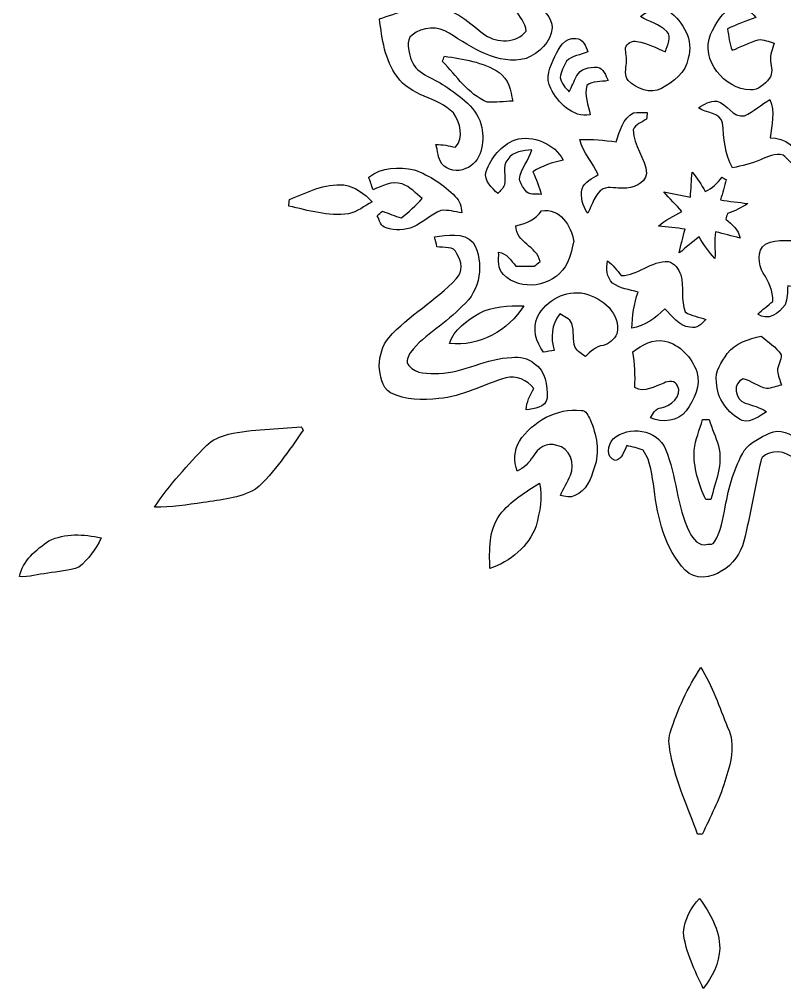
# Model space of a CAD drawing. Header units: centimetres. Extents: x -14.1 to 14.8, y -16.1 to 15.9.
# Drawn here: x -13.22 to 1.93, y -15.49 to 3.71 of the extents above; entities that cross this region are included whole.
import ezdxf

# ---------------------------------------------------------------- set-up
doc = ezdxf.new("R2010")
doc.units = ezdxf.units.CM
doc.header["$MEASUREMENT"] = 0
doc.layers.add('Layer 1', color=7, linetype='Continuous')

msp = doc.modelspace()

# ---------------------------------------------------------------- linework, layer by layer
at = {"layer": 'Layer 1', "color": 253}
for points, knots in [([(-6.096, 3.72181), (-6.03603, 3.33058), (-5.99334, 2.90689), (-5.74534, 2.58092), (-5.74534, 2.58092), (-5.48111, 2.18969), (-4.94877, 2.18017), (-4.62915, 1.8609), (-4.62915, 1.8609), (-4.49227, 1.66793), (-4.41889, 1.37407), (-4.59034, 1.17969), (-4.59034, 1.17969), (-4.71699, 1.21003), (-4.84505, 1.23366), (-4.97523, 1.2379), (-4.97523, 1.2379), (-4.94171, 1.11054), (-4.93607, 0.9652), (-4.86198, 0.8509), (-4.86198, 0.8509), (-4.74804, 0.72214), (-4.5466, 0.67522), (-4.38997, 0.756), (-4.38997, 0.756), (-4.06859, 0.86889), (-4.01038, 1.28341), (-4.06788, 1.57409), (-4.06788, 1.57409), (-4.13844, 1.96074), (-4.50215, 2.18758), (-4.79954, 2.39571), (-4.79954, 2.39571), (-5.03873, 2.56117), (-5.39291, 2.63843), (-5.4797, 2.9524), (-5.4797, 2.9524), (-5.50439, 3.0921), (-5.58729, 3.29883), (-5.44795, 3.40148), (-5.44795, 3.40148), (-5.2451, 3.57117), (-4.93007, 3.59163), (-4.71029, 3.4417), (-4.71029, 3.4417), (-4.26332, 3.15383), (-3.75038, 2.79471), (-3.18699, 2.93829), (-3.18699, 2.93829), (-2.93617, 3.04165), (-2.6991, 3.26249), (-2.67159, 3.54577), (-2.67159, 3.54577), (-2.67758, 3.75073), (-2.84798, 3.93876), (-3.05118, 3.96452), (-3.05118, 3.96452), (-3.16865, 3.95958), (-3.28224, 3.93312), (-3.39584, 3.90843), (-3.39584, 3.90843), (-3.32952, 3.76555), (-3.19864, 3.64631), (-3.18876, 3.48156), (-3.18876, 3.48156), (-3.3849, 3.24062), (-3.76132, 3.24026), (-4.00403, 3.40642), (-4.00403, 3.40642), (-4.30601, 3.63432), (-4.59811, 3.92712), (-4.99463, 3.96028), (-4.99463, 3.96028), (-5.37351, 3.95852), (-5.74322, 3.85269), (-6.096, 3.72181), (-6.096, 3.72181), (-6.096, 3.72181), (-6.096, 3.72181), (-6.096, 3.72181)], [0, 0, 0, 0, 0.04761905, 0.04761905, 0.04761905, 0.04761905, 0.0952381, 0.0952381, 0.0952381, 0.0952381, 0.14285714, 0.14285714, 0.14285714, 0.14285714, 0.19047619, 0.19047619, 0.19047619, 0.19047619, 0.23809524, 0.23809524, 0.23809524, 0.23809524, 0.28571429, 0.28571429, 0.28571429, 0.28571429, 0.33333333, 0.33333333, 0.33333333, 0.33333333, 0.38095238, 0.38095238, 0.38095238, 0.38095238, 0.42857143, 0.42857143, 0.42857143, 0.42857143, 0.47619048, 0.47619048, 0.47619048, 0.47619048, 0.52380952, 0.52380952, 0.52380952, 0.52380952, 0.57142857, 0.57142857, 0.57142857, 0.57142857, 0.61904762, 0.61904762, 0.61904762, 0.61904762, 0.66666667, 0.66666667, 0.66666667, 0.66666667, 0.71428571, 0.71428571, 0.71428571, 0.71428571, 0.76190476, 0.76190476, 0.76190476, 0.76190476, 0.80952381, 0.80952381, 0.80952381, 0.80952381, 0.85714286, 0.85714286, 0.85714286, 0.85714286, 0.9047619, 0.9047619, 0.9047619, 0.9047619, 1, 1, 1, 1]), ([(-0.92569, 3.77049), (-0.75777, 3.66219), (-0.54363, 3.62479), (-0.40393, 3.47557), (-0.40393, 3.47557), (-0.29104, 3.36444), (-0.4004, 3.20075), (-0.42651, 3.07234), (-0.42651, 3.07234), (-0.61383, 3.14537), (-0.7941, 3.24414), (-0.99413, 3.27731), (-0.99413, 3.27731), (-1.08761, 3.29883), (-1.19556, 3.24026), (-1.22238, 3.14748), (-1.22238, 3.14748), (-1.22343, 3.04729), (-1.18745, 2.94852), (-1.20333, 2.84798), (-1.20333, 2.84798), (-1.21567, 2.73262), (-1.24636, 2.60103), (-1.16911, 2.50049), (-1.16911, 2.50049), (-1.00013, 2.34209), (-0.73237, 2.22603), (-0.51118, 2.34527), (-0.51118, 2.34527), (-0.27728, 2.47333), (-0.02328, 2.66136), (0.02081, 2.94428), (0.02081, 2.94428), (0.13264, 3.30165), (-0.07902, 3.66183), (-0.3556, 3.87491), (-0.3556, 3.87491), (-0.55033, 3.98709), (-0.77117, 3.90454), (-0.92569, 3.77049), (-0.92569, 3.77049), (-0.92569, 3.77049), (-0.92569, 3.77049), (-0.92569, 3.77049)], [0, 0, 0, 0, 0.08333333, 0.08333333, 0.08333333, 0.08333333, 0.16666667, 0.16666667, 0.16666667, 0.16666667, 0.25, 0.25, 0.25, 0.25, 0.33333333, 0.33333333, 0.33333333, 0.33333333, 0.41666667, 0.41666667, 0.41666667, 0.41666667, 0.5, 0.5, 0.5, 0.5, 0.58333333, 0.58333333, 0.58333333, 0.58333333, 0.66666667, 0.66666667, 0.66666667, 0.66666667, 0.75, 0.75, 0.75, 0.75, 0.83333333, 0.83333333, 0.83333333, 0.83333333, 1, 1, 1, 1]), ([(0.92992, 3.9437), (0.67945, 3.88761), (0.57044, 3.61879), (0.4632, 3.41736), (0.4632, 3.41736), (0.25823, 2.91042), (0.73413, 2.32904), (1.25024, 2.31599), (1.25024, 2.31599), (1.40899, 2.30364), (1.52964, 2.42923), (1.62419, 2.53965), (1.62419, 2.53965), (1.70921, 2.63737), (1.65947, 2.77001), (1.65206, 2.88572), (1.65206, 2.88572), (1.63089, 3.01025), (1.68945, 3.12808), (1.71909, 3.24591), (1.71909, 3.24591), (1.61572, 3.27025), (1.51271, 3.31999), (1.40617, 3.31153), (1.40617, 3.31153), (1.22872, 3.25296), (1.06257, 3.1683), (0.88865, 3.10092), (0.88865, 3.10092), (0.84243, 3.23779), (0.81844, 3.38173), (0.79904, 3.52425), (0.79904, 3.52425), (0.97755, 3.61597), (1.16522, 3.68688), (1.35572, 3.74897), (1.35572, 3.74897), (1.26224, 3.88161), (1.09961, 4.00368), (0.92992, 3.9437), (0.92992, 3.9437), (0.92992, 3.9437), (0.92992, 3.9437), (0.92992, 3.9437)], [0, 0, 0, 0, 0.08333333, 0.08333333, 0.08333333, 0.08333333, 0.16666667, 0.16666667, 0.16666667, 0.16666667, 0.25, 0.25, 0.25, 0.25, 0.33333333, 0.33333333, 0.33333333, 0.33333333, 0.41666667, 0.41666667, 0.41666667, 0.41666667, 0.5, 0.5, 0.5, 0.5, 0.58333333, 0.58333333, 0.58333333, 0.58333333, 0.66666667, 0.66666667, 0.66666667, 0.66666667, 0.75, 0.75, 0.75, 0.75, 0.83333333, 0.83333333, 0.83333333, 0.83333333, 1, 1, 1, 1]), ([(-2.62326, 2.97886), (-2.71216, 2.78659), (-2.81869, 2.54882), (-2.70051, 2.34562), (-2.70051, 2.34562), (-2.55729, 2.0634), (-2.26907, 1.76354), (-1.92264, 1.82104), (-1.92264, 1.82104), (-1.95509, 2.01154), (-2.04576, 2.21333), (-1.98438, 2.407), (-1.98438, 2.407), (-1.87219, 2.50543), (-1.70392, 2.46909), (-1.56669, 2.50084), (-1.56669, 2.50084), (-1.61184, 2.59891), (-1.65418, 2.75131), (-1.7847, 2.76684), (-1.7847, 2.76684), (-1.93111, 2.77283), (-2.12478, 2.7365), (-2.19287, 2.58692), (-2.19287, 2.58692), (-2.24437, 2.48603), (-2.28565, 2.38054), (-2.33468, 2.27824), (-2.33468, 2.27824), (-2.41229, 2.35867), (-2.49238, 2.44722), (-2.5146, 2.56046), (-2.5146, 2.56046), (-2.49449, 2.6737), (-2.45216, 2.78694), (-2.38795, 2.88325), (-2.38795, 2.88325), (-2.28212, 3.00179), (-2.10679, 3.00814), (-1.96674, 3.06881), (-1.96674, 3.06881), (-2.01119, 3.17747), (-2.05846, 3.33798), (-2.2038, 3.3334), (-2.2038, 3.3334), (-2.42782, 3.37114), (-2.53929, 3.13937), (-2.62326, 2.97886), (-2.62326, 2.97886), (-2.62326, 2.97886), (-2.62326, 2.97886), (-2.62326, 2.97886)], [0, 0, 0, 0, 0.07142857, 0.07142857, 0.07142857, 0.07142857, 0.14285714, 0.14285714, 0.14285714, 0.14285714, 0.21428571, 0.21428571, 0.21428571, 0.21428571, 0.28571429, 0.28571429, 0.28571429, 0.28571429, 0.35714286, 0.35714286, 0.35714286, 0.35714286, 0.42857143, 0.42857143, 0.42857143, 0.42857143, 0.5, 0.5, 0.5, 0.5, 0.57142857, 0.57142857, 0.57142857, 0.57142857, 0.64285714, 0.64285714, 0.64285714, 0.64285714, 0.71428571, 0.71428571, 0.71428571, 0.71428571, 0.78571429, 0.78571429, 0.78571429, 0.78571429, 0.85714286, 0.85714286, 0.85714286, 0.85714286, 1, 1, 1, 1]), ([(-4.80871, 2.98344), (-4.82106, 2.94887), (-4.83306, 2.91394), (-4.8454, 2.87937), (-4.8454, 2.87937), (-4.56636, 2.59539), (-4.34269, 2.23661), (-3.96416, 2.07398), (-3.96416, 2.07398), (-3.79448, 2.06657), (-3.62303, 2.08209), (-3.45334, 2.09585), (-3.45334, 2.09585), (-3.49568, 2.2987), (-3.53801, 2.53683), (-3.72498, 2.65959), (-3.72498, 2.65959), (-4.04354, 2.8762), (-4.43583, 2.92841), (-4.80871, 2.98344), (-4.80871, 2.98344), (-4.80871, 2.98344), (-4.80871, 2.98344), (-4.80871, 2.98344)], [0, 0, 0, 0, 0.14285714, 0.14285714, 0.14285714, 0.14285714, 0.28571429, 0.28571429, 0.28571429, 0.28571429, 0.42857143, 0.42857143, 0.42857143, 0.42857143, 0.57142857, 0.57142857, 0.57142857, 0.57142857, 0.71428571, 0.71428571, 0.71428571, 0.71428571, 1, 1, 1, 1]), ([(0.22507, 1.96003), (0.37606, 1.85173), (0.64664, 1.87219), (0.69956, 1.66476), (0.69956, 1.66476), (0.72672, 1.36031), (0.74224, 1.04634), (0.89641, 0.77399), (0.89641, 0.77399), (1.08479, 0.81068), (1.27388, 0.85302), (1.44992, 0.93204), (1.44992, 0.93204), (1.59068, 0.99236), (1.73884, 1.07174), (1.899, 1.0227), (1.899, 1.0227), (1.98296, 0.95109), (2.05916, 0.8703), (2.13642, 0.79093), (2.13642, 0.79093), (2.18087, 0.82233), (2.22532, 0.85407), (2.27048, 0.88512), (2.27048, 0.88512), (2.20698, 1.17934), (1.93428, 1.36737), (1.64218, 1.36596), (1.64218, 1.36596), (1.67393, 1.61502), (1.74413, 1.88489), (1.63759, 2.1269), (1.63759, 2.1269), (1.46544, 2.026), (1.31339, 1.89159), (1.1363, 1.79987), (1.1363, 1.79987), (0.89817, 1.76389), (0.79551, 2.04858), (0.58491, 2.09127), (0.58491, 2.09127), (0.45085, 2.10714), (0.33091, 2.03165), (0.22507, 1.96003), (0.22507, 1.96003), (0.22507, 1.96003), (0.22507, 1.96003), (0.22507, 1.96003)], [0, 0, 0, 0, 0.07692308, 0.07692308, 0.07692308, 0.07692308, 0.15384615, 0.15384615, 0.15384615, 0.15384615, 0.23076923, 0.23076923, 0.23076923, 0.23076923, 0.30769231, 0.30769231, 0.30769231, 0.30769231, 0.38461538, 0.38461538, 0.38461538, 0.38461538, 0.46153846, 0.46153846, 0.46153846, 0.46153846, 0.53846154, 0.53846154, 0.53846154, 0.53846154, 0.61538462, 0.61538462, 0.61538462, 0.61538462, 0.69230769, 0.69230769, 0.69230769, 0.69230769, 0.76923077, 0.76923077, 0.76923077, 0.76923077, 0.84615385, 0.84615385, 0.84615385, 0.84615385, 1, 1, 1, 1]), ([(-1.06257, 1.86055), (-1.28164, 1.75577), (-1.33385, 1.49719), (-1.40476, 1.28905), (-1.40476, 1.28905), (-1.645, 1.31621), (-1.88595, 1.34303), (-2.12796, 1.33385), (-2.12796, 1.33385), (-2.06199, 1.07456), (-1.8736, 0.87771), (-1.76424, 0.63923), (-1.76424, 0.63923), (-1.87819, 0.55915), (-2.03235, 0.50094), (-2.08139, 0.35842), (-2.08139, 0.35842), (-2.11808, 0.1905), (-2.07328, 0.01129), (-1.96779, -0.12418), (-1.96779, -0.12418), (-1.8736, 0.04128), (-1.83797, 0.25365), (-1.6637, 0.35772), (-1.6637, 0.35772), (-1.53811, 0.40958), (-1.39665, 0.35807), (-1.26718, 0.36936), (-1.26718, 0.36936), (-1.07491, 0.36583), (-0.84667, 0.44626), (-0.80328, 0.65758), (-0.80328, 0.65758), (-0.8195, 0.96767), (-1.07456, 1.20932), (-1.06715, 1.52294), (-1.06715, 1.52294), (-1.022, 1.63442), (-0.90205, 1.67922), (-0.80504, 1.73426), (-0.80504, 1.73426), (-0.80081, 1.77976), (-0.79622, 1.82527), (-0.79199, 1.87078), (-0.79199, 1.87078), (-0.88089, 1.86902), (-0.97578, 1.87008), (-1.06257, 1.86055), (-1.06257, 1.86055), (-1.06257, 1.86055), (-1.06257, 1.86055), (-1.06257, 1.86055)], [0, 0, 0, 0, 0.07142857, 0.07142857, 0.07142857, 0.07142857, 0.14285714, 0.14285714, 0.14285714, 0.14285714, 0.21428571, 0.21428571, 0.21428571, 0.21428571, 0.28571429, 0.28571429, 0.28571429, 0.28571429, 0.35714286, 0.35714286, 0.35714286, 0.35714286, 0.42857143, 0.42857143, 0.42857143, 0.42857143, 0.5, 0.5, 0.5, 0.5, 0.57142857, 0.57142857, 0.57142857, 0.57142857, 0.64285714, 0.64285714, 0.64285714, 0.64285714, 0.71428571, 0.71428571, 0.71428571, 0.71428571, 0.78571429, 0.78571429, 0.78571429, 0.78571429, 0.85714286, 0.85714286, 0.85714286, 0.85714286, 1, 1, 1, 1]), ([(-3.4096, 1.32927), (-3.683, 1.22096), (-3.88303, 0.97084), (-3.98251, 0.69991), (-3.98251, 0.69991), (-4.03472, 0.51682), (-3.86256, 0.37712), (-3.74791, 0.26211), (-3.74791, 0.26211), (-3.70276, 0.31715), (-3.64772, 0.36724), (-3.61844, 0.43356), (-3.61844, 0.43356), (-3.57787, 0.59902), (-3.683, 0.80151), (-3.55212, 0.9398), (-3.55212, 0.9398), (-3.44911, 1.09608), (-3.24414, 1.11654), (-3.07552, 1.12995), (-3.07552, 1.12995), (-3.12843, 0.92322), (-3.30306, 0.76588), (-3.3214, 0.54786), (-3.3214, 0.54786), (-3.30447, 0.46355), (-3.25649, 0.38876), (-3.20499, 0.32103), (-3.20499, 0.32103), (-3.13443, 0.22331), (-2.99791, 0.26106), (-2.89207, 0.24377), (-2.89207, 0.24377), (-2.93017, 0.40111), (-2.98768, 0.55069), (-3.05717, 0.69568), (-3.05717, 0.69568), (-2.87196, 0.80963), (-2.66912, 0.88583), (-2.45428, 0.92181), (-2.45428, 0.92181), (-2.62149, 1.25307), (-3.05611, 1.43051), (-3.4096, 1.32927), (-3.4096, 1.32927), (-3.4096, 1.32927), (-3.4096, 1.32927), (-3.4096, 1.32927)], [0, 0, 0, 0, 0.07692308, 0.07692308, 0.07692308, 0.07692308, 0.15384615, 0.15384615, 0.15384615, 0.15384615, 0.23076923, 0.23076923, 0.23076923, 0.23076923, 0.30769231, 0.30769231, 0.30769231, 0.30769231, 0.38461538, 0.38461538, 0.38461538, 0.38461538, 0.46153846, 0.46153846, 0.46153846, 0.46153846, 0.53846154, 0.53846154, 0.53846154, 0.53846154, 0.61538462, 0.61538462, 0.61538462, 0.61538462, 0.69230769, 0.69230769, 0.69230769, 0.69230769, 0.76923077, 0.76923077, 0.76923077, 0.76923077, 0.84615385, 0.84615385, 0.84615385, 0.84615385, 1, 1, 1, 1]), ([(-6.3059, 0.58773), (-6.27768, 0.50518), (-6.24946, 0.42263), (-6.22159, 0.33973), (-6.22159, 0.33973), (-6.0392, 0.40816), (-5.84764, 0.52423), (-5.64621, 0.45261), (-5.64621, 0.45261), (-5.4864, 0.39934), (-5.37281, 0.26705), (-5.24757, 0.16192), (-5.24757, 0.16192), (-5.37316, 0.02223), (-5.51603, -0.10019), (-5.65997, -0.22049), (-5.65997, -0.22049), (-5.78732, -0.17992), (-5.91114, -0.1337), (-6.03568, -0.08643), (-6.03568, -0.08643), (-6.06954, -0.11642), (-6.10306, -0.14605), (-6.13657, -0.17604), (-6.13657, -0.17604), (-6.08965, -0.26353), (-6.07342, -0.39688), (-5.95771, -0.41875), (-5.95771, -0.41875), (-5.7845, -0.47202), (-5.58941, -0.47061), (-5.42255, -0.39582), (-5.42255, -0.39582), (-5.22676, -0.31186), (-5.07577, -0.14887), (-4.87821, -0.0702), (-4.87821, -0.0702), (-4.73922, -0.05786), (-4.60022, -0.10054), (-4.46264, -0.11853), (-4.46264, -0.11853), (-4.47358, -0.00106), (-4.49756, 0.12312), (-4.59211, 0.20461), (-4.59211, 0.20461), (-4.81859, 0.43709), (-5.09976, 0.62159), (-5.4035, 0.73448), (-5.4035, 0.73448), (-5.70653, 0.79234), (-6.05578, 0.79199), (-6.3059, 0.58773), (-6.3059, 0.58773), (-6.3059, 0.58773), (-6.3059, 0.58773), (-6.3059, 0.58773)], [0, 0, 0, 0, 0.06666667, 0.06666667, 0.06666667, 0.06666667, 0.13333333, 0.13333333, 0.13333333, 0.13333333, 0.2, 0.2, 0.2, 0.2, 0.26666667, 0.26666667, 0.26666667, 0.26666667, 0.33333333, 0.33333333, 0.33333333, 0.33333333, 0.4, 0.4, 0.4, 0.4, 0.46666667, 0.46666667, 0.46666667, 0.46666667, 0.53333333, 0.53333333, 0.53333333, 0.53333333, 0.6, 0.6, 0.6, 0.6, 0.66666667, 0.66666667, 0.66666667, 0.66666667, 0.73333333, 0.73333333, 0.73333333, 0.73333333, 0.8, 0.8, 0.8, 0.8, 0.86666667, 0.86666667, 0.86666667, 0.86666667, 1, 1, 1, 1]), ([(0.09807, 0.68333), (0.07973, 0.51929), (0.07832, 0.35384), (0.06315, 0.18944), (0.06315, 0.18944), (-0.11148, 0.22754), (-0.28716, 0.26635), (-0.46355, 0.29457), (-0.46355, 0.29457), (-0.34678, 0.16157), (-0.21731, 0.04092), (-0.10336, -0.09454), (-0.10336, -0.09454), (-0.26564, -0.17956), (-0.43109, -0.26211), (-0.57115, -0.38241), (-0.57115, -0.38241), (-0.39546, -0.40217), (-0.21908, -0.42016), (-0.04269, -0.44097), (-0.04269, -0.44097), (-0.07938, -0.59937), (-0.12594, -0.7553), (-0.15981, -0.9144), (-0.15981, -0.9144), (-0.02399, -0.81315), (0.09807, -0.69462), (0.23566, -0.59584), (0.23566, -0.59584), (0.32456, -0.74859), (0.42545, -0.89429), (0.54892, -1.02164), (0.54892, -1.02164), (0.55809, -0.84667), (0.53269, -0.67063), (0.56339, -0.49671), (0.56339, -0.49671), (0.72496, -0.53411), (0.88441, -0.58103), (1.04634, -0.61877), (1.04634, -0.61877), (1.02235, -0.4512), (0.88124, -0.34854), (0.76412, -0.24377), (0.76412, -0.24377), (0.77505, -0.20638), (0.78634, -0.16933), (0.79798, -0.13229), (0.79798, -0.13229), (0.93839, -0.08149), (1.07668, -0.02187), (1.19839, 0.06632), (1.19839, 0.06632), (1.01847, 0.09172), (0.83714, 0.10407), (0.65934, 0.14111), (0.65934, 0.14111), (0.70309, 0.27164), (0.73978, 0.40499), (0.76906, 0.5394), (0.76906, 0.5394), (0.7493, 0.55104), (0.70979, 0.57397), (0.69003, 0.58526), (0.69003, 0.58526), (0.59796, 0.47166), (0.49389, 0.36407), (0.35736, 0.30445), (0.35736, 0.30445), (0.27799, 0.43568), (0.2032, 0.57079), (0.09807, 0.68333), (0.09807, 0.68333), (0.09807, 0.68333), (0.09807, 0.68333), (0.09807, 0.68333)], [0, 0, 0, 0, 0.05, 0.05, 0.05, 0.05, 0.1, 0.1, 0.1, 0.1, 0.15, 0.15, 0.15, 0.15, 0.2, 0.2, 0.2, 0.2, 0.25, 0.25, 0.25, 0.25, 0.3, 0.3, 0.3, 0.3, 0.35, 0.35, 0.35, 0.35, 0.4, 0.4, 0.4, 0.4, 0.45, 0.45, 0.45, 0.45, 0.5, 0.5, 0.5, 0.5, 0.55, 0.55, 0.55, 0.55, 0.6, 0.6, 0.6, 0.6, 0.65, 0.65, 0.65, 0.65, 0.7, 0.7, 0.7, 0.7, 0.75, 0.75, 0.75, 0.75, 0.8, 0.8, 0.8, 0.8, 0.85, 0.85, 0.85, 0.85, 0.9, 0.9, 0.9, 0.9, 1, 1, 1, 1]), ([(-7.87753, 0.14358), (-7.88106, 0.10019), (-7.88458, 0.0568), (-7.88776, 0.0127), (-7.88776, 0.0127), (-7.50111, -0.06844), (-7.10671, -0.19932), (-6.70772, -0.13653), (-6.70772, -0.13653), (-6.53239, -0.10442), (-6.39233, 0.01693), (-6.23958, 0.10054), (-6.23958, 0.10054), (-6.38704, 0.26176), (-6.57789, 0.39441), (-6.79626, 0.43251), (-6.79626, 0.43251), (-7.18291, 0.47061), (-7.5311, 0.28081), (-7.87753, 0.14358), (-7.87753, 0.14358), (-7.87753, 0.14358), (-7.87753, 0.14358), (-7.87753, 0.14358)], [0, 0, 0, 0, 0.14285714, 0.14285714, 0.14285714, 0.14285714, 0.28571429, 0.28571429, 0.28571429, 0.28571429, 0.42857143, 0.42857143, 0.42857143, 0.42857143, 0.57142857, 0.57142857, 0.57142857, 0.57142857, 0.71428571, 0.71428571, 0.71428571, 0.71428571, 1, 1, 1, 1]), ([(-2.88431, -0.07867), (-2.99932, -0.25859), (-3.19723, -0.32667), (-3.39408, -0.37747), (-3.39408, -0.37747), (-3.39337, -0.71579), (-2.97392, -0.77294), (-2.91359, -1.0855), (-2.91359, -1.0855), (-2.95169, -1.11584), (-2.98979, -1.14653), (-3.02754, -1.17757), (-3.02754, -1.17757), (-3.11961, -1.17757), (-3.30376, -1.17722), (-3.39584, -1.17722), (-3.39584, -1.17722), (-3.48403, -1.05833), (-3.57258, -0.9271), (-3.73345, -0.89853), (-3.73345, -0.89853), (-3.72816, -1.04987), (-3.76238, -1.22943), (-3.63679, -1.34338), (-3.63679, -1.34338), (-3.29777, -1.68381), (-2.667, -1.58785), (-2.41441, -1.18639), (-2.41441, -1.18639), (-2.32622, -1.03293), (-2.28318, -0.85796), (-2.2479, -0.68615), (-2.2479, -0.68615), (-2.29059, -0.37888), (-2.52413, -0.01446), (-2.88431, -0.07867), (-2.88431, -0.07867), (-2.88431, -0.07867), (-2.88431, -0.07867), (-2.88431, -0.07867)], [0, 0, 0, 0, 0.09090909, 0.09090909, 0.09090909, 0.09090909, 0.18181818, 0.18181818, 0.18181818, 0.18181818, 0.27272727, 0.27272727, 0.27272727, 0.27272727, 0.36363636, 0.36363636, 0.36363636, 0.36363636, 0.45454545, 0.45454545, 0.45454545, 0.45454545, 0.54545455, 0.54545455, 0.54545455, 0.54545455, 0.63636364, 0.63636364, 0.63636364, 0.63636364, 0.72727273, 0.72727273, 0.72727273, 0.72727273, 0.81818182, 0.81818182, 0.81818182, 0.81818182, 1, 1, 1, 1]), ([(2.33151, -0.63429), (2.07786, -0.71296), (1.78964, -0.61031), (1.54975, -0.74013), (1.54975, -0.74013), (1.37089, -0.8696), (1.40794, -1.14335), (1.50742, -1.31621), (1.50742, -1.31621), (1.62031, -1.48237), (1.70109, -1.66899), (1.69545, -1.87466), (1.69545, -1.87466), (1.59526, -1.95756), (1.49401, -2.03906), (1.39559, -2.12408), (1.39559, -2.12408), (1.59279, -2.27471), (1.81892, -2.11067), (1.93851, -1.94204), (1.93851, -1.94204), (1.98896, -1.82351), (1.97908, -1.69122), (1.99319, -1.56598), (1.99319, -1.56598), (2.24261, -1.61678), (2.54212, -1.74166), (2.76331, -1.56069), (2.76331, -1.56069), (2.63984, -1.37195), (2.5079, -1.18921), (2.37878, -1.00471), (2.37878, -1.00471), (2.49837, -0.87983), (2.65889, -0.77399), (2.71604, -0.60219), (2.71604, -0.60219), (2.72415, -0.44485), (2.65395, -0.30233), (2.59962, -0.15981), (2.59962, -0.15981), (2.51742, -0.31891), (2.51495, -0.5521), (2.33151, -0.63429), (2.33151, -0.63429), (2.33151, -0.63429), (2.33151, -0.63429), (2.33151, -0.63429)], [0, 0, 0, 0, 0.07692308, 0.07692308, 0.07692308, 0.07692308, 0.15384615, 0.15384615, 0.15384615, 0.15384615, 0.23076923, 0.23076923, 0.23076923, 0.23076923, 0.30769231, 0.30769231, 0.30769231, 0.30769231, 0.38461538, 0.38461538, 0.38461538, 0.38461538, 0.46153846, 0.46153846, 0.46153846, 0.46153846, 0.53846154, 0.53846154, 0.53846154, 0.53846154, 0.61538462, 0.61538462, 0.61538462, 0.61538462, 0.69230769, 0.69230769, 0.69230769, 0.69230769, 0.76923077, 0.76923077, 0.76923077, 0.76923077, 0.84615385, 0.84615385, 0.84615385, 0.84615385, 1, 1, 1, 1]), ([(-5.00345, -0.59655), (-4.98757, -0.66075), (-4.97099, -0.72531), (-4.95441, -0.78987), (-4.95441, -0.78987), (-4.82318, -0.82479), (-4.61363, -0.762), (-4.56389, -0.93098), (-4.56389, -0.93098), (-4.4637, -1.08268), (-4.42913, -1.28482), (-4.57235, -1.42522), (-4.57235, -1.42522), (-4.97558, -1.85984), (-5.51356, -2.14842), (-5.90797, -2.59433), (-5.90797, -2.59433), (-6.04203, -2.74602), (-6.08577, -2.95416), (-6.1027, -3.15031), (-6.1027, -3.15031), (-6.07378, -3.34045), (-6.06072, -3.57505), (-5.8741, -3.68547), (-5.8741, -3.68547), (-5.58165, -3.8354), (-5.2384, -3.83152), (-4.91949, -3.7973), (-4.91949, -3.7973), (-4.44923, -3.76555), (-4.03719, -3.51861), (-3.59339, -3.38949), (-3.59339, -3.38949), (-3.38561, -3.32987), (-3.17077, -3.43958), (-3.03742, -3.59763), (-3.03742, -3.59763), (-3.11291, -3.72921), (-3.18311, -3.86856), (-3.18911, -4.02378), (-3.18911, -4.02378), (-3.03777, -4.00403), (-2.8007, -3.98357), (-2.77389, -3.78883), (-2.77389, -3.78883), (-2.75908, -3.5433), (-2.80882, -3.25049), (-3.0286, -3.10197), (-3.0286, -3.10197), (-3.15278, -3.00355), (-3.31505, -2.95698), (-3.4731, -2.98662), (-3.4731, -2.98662), (-3.97581, -2.99438), (-4.41889, -3.28859), (-4.9209, -3.29988), (-4.9209, -3.29988), (-5.12163, -3.30165), (-5.37245, -3.32493), (-5.51215, -3.14713), (-5.51215, -3.14713), (-5.57953, -3.06493), (-5.52873, -2.9591), (-5.47652, -2.88466), (-5.47652, -2.88466), (-5.19712, -2.51319), (-4.7625, -2.30928), (-4.45417, -1.96674), (-4.45417, -1.96674), (-4.09081, -1.67111), (-4.01214, -1.10596), (-4.2351, -0.70414), (-4.2351, -0.70414), (-4.43936, -0.49812), (-4.74592, -0.56586), (-5.00345, -0.59655), (-5.00345, -0.59655), (-5.00345, -0.59655), (-5.00345, -0.59655), (-5.00345, -0.59655)], [0, 0, 0, 0, 0.04761905, 0.04761905, 0.04761905, 0.04761905, 0.0952381, 0.0952381, 0.0952381, 0.0952381, 0.14285714, 0.14285714, 0.14285714, 0.14285714, 0.19047619, 0.19047619, 0.19047619, 0.19047619, 0.23809524, 0.23809524, 0.23809524, 0.23809524, 0.28571429, 0.28571429, 0.28571429, 0.28571429, 0.33333333, 0.33333333, 0.33333333, 0.33333333, 0.38095238, 0.38095238, 0.38095238, 0.38095238, 0.42857143, 0.42857143, 0.42857143, 0.42857143, 0.47619048, 0.47619048, 0.47619048, 0.47619048, 0.52380952, 0.52380952, 0.52380952, 0.52380952, 0.57142857, 0.57142857, 0.57142857, 0.57142857, 0.61904762, 0.61904762, 0.61904762, 0.61904762, 0.66666667, 0.66666667, 0.66666667, 0.66666667, 0.71428571, 0.71428571, 0.71428571, 0.71428571, 0.76190476, 0.76190476, 0.76190476, 0.76190476, 0.80952381, 0.80952381, 0.80952381, 0.80952381, 0.85714286, 0.85714286, 0.85714286, 0.85714286, 0.9047619, 0.9047619, 0.9047619, 0.9047619, 1, 1, 1, 1]), ([(-1.30739, -1.36384), (-1.38748, -1.25765), (-1.47038, -1.15147), (-1.57762, -1.07103), (-1.57762, -1.07103), (-1.60761, -1.22379), (-1.59561, -1.39629), (-1.47602, -1.5113), (-1.47602, -1.5113), (-1.33174, -1.62278), (-1.14371, -1.64289), (-0.9719, -1.68839), (-0.9719, -1.68839), (-1.05904, -1.9177), (-1.08373, -2.16429), (-1.09573, -2.40806), (-1.09573, -2.40806), (-0.83749, -2.36149), (-0.62689, -2.20028), (-0.44485, -2.02142), (-0.44485, -2.02142), (-0.29422, -2.15477), (-0.16757, -2.36784), (0.05115, -2.38372), (0.05115, -2.38372), (0.19368, -2.42605), (0.28646, -2.31881), (0.37112, -2.23308), (0.37112, -2.23308), (0.23424, -2.18334), (0.08467, -2.16218), (-0.03986, -2.08421), (-0.03986, -2.08421), (-0.12876, -1.85103), (-0.06773, -1.58856), (-0.12312, -1.34902), (-0.12312, -1.34902), (-0.17251, -1.23578), (-0.24941, -1.11689), (-0.3743, -1.08126), (-0.3743, -1.08126), (-0.71543, -1.07033), (-0.96908, -1.35714), (-1.30739, -1.36384), (-1.30739, -1.36384), (-1.30739, -1.36384), (-1.30739, -1.36384), (-1.30739, -1.36384)], [0, 0, 0, 0, 0.07692308, 0.07692308, 0.07692308, 0.07692308, 0.15384615, 0.15384615, 0.15384615, 0.15384615, 0.23076923, 0.23076923, 0.23076923, 0.23076923, 0.30769231, 0.30769231, 0.30769231, 0.30769231, 0.38461538, 0.38461538, 0.38461538, 0.38461538, 0.46153846, 0.46153846, 0.46153846, 0.46153846, 0.53846154, 0.53846154, 0.53846154, 0.53846154, 0.61538462, 0.61538462, 0.61538462, 0.61538462, 0.69230769, 0.69230769, 0.69230769, 0.69230769, 0.76923077, 0.76923077, 0.76923077, 0.76923077, 0.84615385, 0.84615385, 0.84615385, 0.84615385, 1, 1, 1, 1]), ([(-2.96474, -2.18017), (-3.07234, -2.41688), (-2.99473, -2.68217), (-2.84268, -2.87902), (-2.84268, -2.87902), (-2.79012, -2.87091), (-2.68499, -2.85397), (-2.63243, -2.84551), (-2.63243, -2.84551), (-2.71074, -2.60103), (-2.68993, -2.33186), (-2.52342, -2.12372), (-2.52342, -2.12372), (-2.43805, -2.17523), (-2.32516, -2.21227), (-2.28283, -2.31175), (-2.28283, -2.31175), (-2.23591, -2.46662), (-2.27542, -2.63596), (-2.21933, -2.78871), (-2.21933, -2.78871), (-2.17064, -2.86632), (-2.08844, -2.91324), (-2.01648, -2.96651), (-2.01648, -2.96651), (-1.91488, -2.87161), (-1.8094, -2.76966), (-1.66688, -2.74567), (-1.66688, -2.74567), (-1.54058, -2.72486), (-1.45344, -2.62184), (-1.3903, -2.51778), (-1.3903, -2.51778), (-1.30845, -2.10996), (-1.67887, -1.80728), (-2.03094, -1.71873), (-2.03094, -1.71873), (-2.40983, -1.64006), (-2.79153, -1.8475), (-2.96474, -2.18017), (-2.96474, -2.18017), (-2.96474, -2.18017), (-2.96474, -2.18017), (-2.96474, -2.18017)], [0, 0, 0, 0, 0.08333333, 0.08333333, 0.08333333, 0.08333333, 0.16666667, 0.16666667, 0.16666667, 0.16666667, 0.25, 0.25, 0.25, 0.25, 0.33333333, 0.33333333, 0.33333333, 0.33333333, 0.41666667, 0.41666667, 0.41666667, 0.41666667, 0.5, 0.5, 0.5, 0.5, 0.58333333, 0.58333333, 0.58333333, 0.58333333, 0.66666667, 0.66666667, 0.66666667, 0.66666667, 0.75, 0.75, 0.75, 0.75, 0.83333333, 0.83333333, 0.83333333, 0.83333333, 1, 1, 1, 1]), ([(-4.12644, -2.11243), (-4.35822, -2.26201), (-4.62068, -2.42782), (-4.70535, -2.70722), (-4.70535, -2.70722), (-4.11621, -2.7746), (-3.5433, -2.45463), (-3.23533, -1.95968), (-3.23533, -1.95968), (-3.53589, -1.96744), (-3.85621, -1.95933), (-4.12644, -2.11243), (-4.12644, -2.11243), (-4.12644, -2.11243), (-4.12644, -2.11243), (-4.12644, -2.11243)], [0, 0, 0, 0, 0.2, 0.2, 0.2, 0.2, 0.4, 0.4, 0.4, 0.4, 0.6, 0.6, 0.6, 0.6, 1, 1, 1, 1]), ([(-1.07774, -2.87161), (-1.03152, -3.10586), (-1.03082, -3.34398), (-1.03505, -3.5814), (-1.03505, -3.5814), (-0.84737, -3.69605), (-0.64488, -3.55318), (-0.46143, -3.49179), (-0.46143, -3.49179), (-0.37536, -3.45052), (-0.23248, -3.43747), (-0.19473, -3.54789), (-0.19473, -3.54789), (-0.08396, -3.74932), (-0.32632, -3.94899), (-0.51435, -3.98392), (-0.51435, -3.98392), (-0.62618, -3.99274), (-0.67804, -4.09469), (-0.72849, -4.18006), (-0.72849, -4.18006), (-0.49142, -4.2866), (-0.1845, -4.2545), (-0.01799, -4.04107), (-0.01799, -4.04107), (0.14182, -3.82235), (0.27658, -3.53977), (0.19156, -3.26637), (0.19156, -3.26637), (0.08749, -2.98309), (-0.13864, -2.73156), (-0.43991, -2.6603), (-0.43991, -2.6603), (-0.68509, -2.61091), (-0.89218, -2.73685), (-1.07774, -2.87161), (-1.07774, -2.87161), (-1.07774, -2.87161), (-1.07774, -2.87161), (-1.07774, -2.87161)], [0, 0, 0, 0, 0.09090909, 0.09090909, 0.09090909, 0.09090909, 0.18181818, 0.18181818, 0.18181818, 0.18181818, 0.27272727, 0.27272727, 0.27272727, 0.27272727, 0.36363636, 0.36363636, 0.36363636, 0.36363636, 0.45454545, 0.45454545, 0.45454545, 0.45454545, 0.54545455, 0.54545455, 0.54545455, 0.54545455, 0.63636364, 0.63636364, 0.63636364, 0.63636364, 0.72727273, 0.72727273, 0.72727273, 0.72727273, 0.81818182, 0.81818182, 0.81818182, 0.81818182, 1, 1, 1, 1]), ([(0.79375, -2.90865), (0.6798, -3.07481), (0.54292, -3.25826), (0.58279, -3.47345), (0.58279, -3.47345), (0.57856, -3.79871), (0.80927, -4.09681), (1.09044, -4.23757), (1.09044, -4.23757), (1.27706, -4.27531), (1.42593, -4.14937), (1.57233, -4.06012), (1.57233, -4.06012), (1.44286, -3.97404), (1.29117, -3.93488), (1.14476, -3.88938), (1.14476, -3.88938), (0.9458, -3.82588), (0.88865, -3.47909), (1.11125, -3.40924), (1.11125, -3.40924), (1.27459, -3.4484), (1.40688, -3.5687), (1.57162, -3.60221), (1.57162, -3.60221), (1.67217, -3.59728), (1.76671, -3.55459), (1.86443, -3.53236), (1.86443, -3.53236), (1.83833, -3.43923), (1.80164, -3.34892), (1.78717, -3.25332), (1.78717, -3.25332), (1.78717, -3.14219), (1.86866, -3.04236), (1.85843, -2.93229), (1.85843, -2.93229), (1.77024, -2.7746), (1.59491, -2.68393), (1.46756, -2.56152), (1.46756, -2.56152), (1.22273, -2.6229), (0.95144, -2.69346), (0.79375, -2.90865), (0.79375, -2.90865), (0.79375, -2.90865), (0.79375, -2.90865), (0.79375, -2.90865)], [0, 0, 0, 0, 0.07692308, 0.07692308, 0.07692308, 0.07692308, 0.15384615, 0.15384615, 0.15384615, 0.15384615, 0.23076923, 0.23076923, 0.23076923, 0.23076923, 0.30769231, 0.30769231, 0.30769231, 0.30769231, 0.38461538, 0.38461538, 0.38461538, 0.38461538, 0.46153846, 0.46153846, 0.46153846, 0.46153846, 0.53846154, 0.53846154, 0.53846154, 0.53846154, 0.61538462, 0.61538462, 0.61538462, 0.61538462, 0.69230769, 0.69230769, 0.69230769, 0.69230769, 0.76923077, 0.76923077, 0.76923077, 0.76923077, 0.84615385, 0.84615385, 0.84615385, 0.84615385, 1, 1, 1, 1]), ([(-3.32317, -4.64714), (-3.43253, -4.82565), (-3.43464, -5.04507), (-3.3655, -5.23875), (-3.3655, -5.23875), (-3.23603, -5.17631), (-3.13196, -5.07471), (-3.05858, -4.95229), (-3.05858, -4.95229), (-2.9651, -4.78896), (-2.77813, -4.65067), (-2.58057, -4.73004), (-2.58057, -4.73004), (-2.3181, -4.76462), (-2.22003, -5.10222), (-2.30999, -5.31918), (-2.30999, -5.31918), (-2.37314, -5.45359), (-2.44898, -5.58271), (-2.51178, -5.71747), (-2.51178, -5.71747), (-2.41829, -5.73758), (-2.31422, -5.77215), (-2.22391, -5.721), (-2.22391, -5.721), (-1.99637, -5.63809), (-1.90782, -5.38304), (-1.83938, -5.17349), (-1.83938, -5.17349), (-1.72826, -4.86163), (-1.79352, -4.51026), (-1.92193, -4.21464), (-1.92193, -4.21464), (-1.96391, -4.14514), (-1.99813, -4.02943), (-2.09832, -4.03684), (-2.09832, -4.03684), (-2.58374, -3.97863), (-3.06035, -4.25097), (-3.32317, -4.64714), (-3.32317, -4.64714), (-3.32317, -4.64714), (-3.32317, -4.64714), (-3.32317, -4.64714)], [0, 0, 0, 0, 0.08333333, 0.08333333, 0.08333333, 0.08333333, 0.16666667, 0.16666667, 0.16666667, 0.16666667, 0.25, 0.25, 0.25, 0.25, 0.33333333, 0.33333333, 0.33333333, 0.33333333, 0.41666667, 0.41666667, 0.41666667, 0.41666667, 0.5, 0.5, 0.5, 0.5, 0.58333333, 0.58333333, 0.58333333, 0.58333333, 0.66666667, 0.66666667, 0.66666667, 0.66666667, 0.75, 0.75, 0.75, 0.75, 0.83333333, 0.83333333, 0.83333333, 0.83333333, 1, 1, 1, 1]), ([(0.30339, -4.21746), (0.24377, -4.41678), (0.16686, -4.61327), (0.13723, -4.82036), (0.13723, -4.82036), (0.12453, -5.16184), (0.22013, -5.49769), (0.37112, -5.80143), (0.37112, -5.80143), (0.39546, -5.80108), (0.4445, -5.80037), (0.46884, -5.80002), (0.46884, -5.80002), (0.55809, -5.45218), (0.71261, -5.10081), (0.62018, -4.73604), (0.62018, -4.73604), (0.5655, -4.56036), (0.48824, -4.39244), (0.43497, -4.2164), (0.43497, -4.2164), (0.39088, -4.21675), (0.34713, -4.21711), (0.30339, -4.21746), (0.30339, -4.21746), (0.30339, -4.21746), (0.30339, -4.21746), (0.30339, -4.21746)], [0, 0, 0, 0, 0.125, 0.125, 0.125, 0.125, 0.25, 0.25, 0.25, 0.25, 0.375, 0.375, 0.375, 0.375, 0.5, 0.5, 0.5, 0.5, 0.625, 0.625, 0.625, 0.625, 0.75, 0.75, 0.75, 0.75, 1, 1, 1, 1]), ([(-9.07979, -4.50674), (-9.23854, -4.55154), (-9.4047, -4.60622), (-9.51971, -4.73146), (-9.51971, -4.73146), (-9.88977, -5.11351), (-10.25525, -5.50404), (-10.547, -5.95101), (-10.547, -5.95101), (-10.2235, -5.9563), (-9.90318, -5.90409), (-9.58356, -5.8614), (-9.58356, -5.8614), (-9.2329, -5.80849), (-8.8646, -5.77497), (-8.54957, -5.59611), (-8.54957, -5.59611), (-8.16504, -5.26627), (-7.89376, -4.8327), (-7.60166, -4.42454), (-7.60166, -4.42454), (-7.61153, -4.40866), (-7.63164, -4.37656), (-7.64152, -4.36069), (-7.64152, -4.36069), (-8.12165, -4.40373), (-8.60778, -4.39914), (-9.07979, -4.50674), (-9.07979, -4.50674), (-9.07979, -4.50674), (-9.07979, -4.50674), (-9.07979, -4.50674)], [0, 0, 0, 0, 0.11111111, 0.11111111, 0.11111111, 0.11111111, 0.22222222, 0.22222222, 0.22222222, 0.22222222, 0.33333333, 0.33333333, 0.33333333, 0.33333333, 0.44444444, 0.44444444, 0.44444444, 0.44444444, 0.55555556, 0.55555556, 0.55555556, 0.55555556, 0.66666667, 0.66666667, 0.66666667, 0.66666667, 0.77777778, 0.77777778, 0.77777778, 0.77777778, 1, 1, 1, 1]), ([(-1.46579, -4.60057), (-1.57692, -4.71629), (-1.6189, -4.96641), (-1.42628, -5.02708), (-1.42628, -5.02708), (-1.28588, -5.01333), (-1.25695, -4.83447), (-1.19627, -4.73181), (-1.19627, -4.73181), (-1.08691, -4.76038), (-0.97402, -4.77873), (-0.8696, -4.82529), (-0.8696, -4.82529), (-0.71191, -5.04931), (-0.6985, -5.32977), (-0.6544, -5.59118), (-0.6544, -5.59118), (-0.58491, -6.16197), (-0.44662, -6.76945), (-0.03916, -7.20055), (-0.03916, -7.20055), (0.15099, -7.40304), (0.47625, -7.36036), (0.68686, -7.21395), (0.68686, -7.21395), (0.90805, -7.09366), (1.05339, -6.8647), (1.12254, -6.62764), (1.12254, -6.62764), (1.24813, -6.10482), (1.34338, -5.5753), (1.45486, -5.04931), (1.45486, -5.04931), (1.47038, -4.92407), (1.60867, -4.87927), (1.71591, -4.86304), (1.71591, -4.86304), (1.97026, -4.81824), (2.14701, -5.0225), (2.35409, -5.1241), (2.35409, -5.1241), (2.33151, -4.95547), (2.34068, -4.76709), (2.20274, -4.64256), (2.20274, -4.64256), (2.06798, -4.49404), (1.82492, -4.38079), (1.6316, -4.48522), (1.6316, -4.48522), (1.44956, -4.57341), (1.25201, -4.66266), (1.12889, -4.83023), (1.12889, -4.83023), (0.92922, -5.17102), (0.82409, -5.55766), (0.75459, -5.94395), (0.75459, -5.94395), (0.70344, -6.18137), (0.67486, -6.4329), (0.53834, -6.64034), (0.53834, -6.64034), (0.51647, -6.69502), (0.45544, -6.68831), (0.40711, -6.68761), (0.40711, -6.68761), (0.22789, -6.73523), (0.1143, -6.58213), (0.04445, -6.44878), (0.04445, -6.44878), (-0.21026, -5.93196), (-0.20708, -5.33153), (-0.43074, -4.80448), (-0.43074, -4.80448), (-0.59337, -4.40302), (-1.15746, -4.32682), (-1.46579, -4.60057), (-1.46579, -4.60057), (-1.46579, -4.60057), (-1.46579, -4.60057), (-1.46579, -4.60057)], [0, 0, 0, 0, 0.04761905, 0.04761905, 0.04761905, 0.04761905, 0.0952381, 0.0952381, 0.0952381, 0.0952381, 0.14285714, 0.14285714, 0.14285714, 0.14285714, 0.19047619, 0.19047619, 0.19047619, 0.19047619, 0.23809524, 0.23809524, 0.23809524, 0.23809524, 0.28571429, 0.28571429, 0.28571429, 0.28571429, 0.33333333, 0.33333333, 0.33333333, 0.33333333, 0.38095238, 0.38095238, 0.38095238, 0.38095238, 0.42857143, 0.42857143, 0.42857143, 0.42857143, 0.47619048, 0.47619048, 0.47619048, 0.47619048, 0.52380952, 0.52380952, 0.52380952, 0.52380952, 0.57142857, 0.57142857, 0.57142857, 0.57142857, 0.61904762, 0.61904762, 0.61904762, 0.61904762, 0.66666667, 0.66666667, 0.66666667, 0.66666667, 0.71428571, 0.71428571, 0.71428571, 0.71428571, 0.76190476, 0.76190476, 0.76190476, 0.76190476, 0.80952381, 0.80952381, 0.80952381, 0.80952381, 0.85714286, 0.85714286, 0.85714286, 0.85714286, 0.9047619, 0.9047619, 0.9047619, 0.9047619, 1, 1, 1, 1]), ([(-3.70734, -6.10235), (-3.93488, -6.40397), (-3.91583, -6.80685), (-3.90737, -7.16633), (-3.90737, -7.16633), (-3.5052, -7.03016), (-3.13373, -6.731), (-2.99014, -6.32178), (-2.99014, -6.32178), (-2.92276, -6.04767), (-2.85221, -5.75557), (-2.92735, -5.47511), (-2.92735, -5.47511), (-3.20746, -5.65609), (-3.50203, -5.83318), (-3.70734, -6.10235), (-3.70734, -6.10235), (-3.70734, -6.10235), (-3.70734, -6.10235), (-3.70734, -6.10235)], [0, 0, 0, 0, 0.16666667, 0.16666667, 0.16666667, 0.16666667, 0.33333333, 0.33333333, 0.33333333, 0.33333333, 0.5, 0.5, 0.5, 0.5, 0.66666667, 0.66666667, 0.66666667, 0.66666667, 1, 1, 1, 1]), ([(-12.64073, -6.61987), (-12.89191, -6.79097), (-13.16002, -7.01393), (-13.22352, -7.3279), (-13.22352, -7.3279), (-13.03443, -7.34695), (-12.84958, -7.28027), (-12.66296, -7.26228), (-12.66296, -7.26228), (-12.45694, -7.22348), (-12.24351, -7.21501), (-12.0456, -7.14234), (-12.0456, -7.14234), (-11.85792, -6.985), (-11.70658, -6.78568), (-11.60604, -6.56272), (-11.60604, -6.56272), (-11.94364, -6.48088), (-12.32182, -6.4643), (-12.64073, -6.61987), (-12.64073, -6.61987), (-12.64073, -6.61987), (-12.64073, -6.61987), (-12.64073, -6.61987)], [0, 0, 0, 0, 0.14285714, 0.14285714, 0.14285714, 0.14285714, 0.28571429, 0.28571429, 0.28571429, 0.28571429, 0.42857143, 0.42857143, 0.42857143, 0.42857143, 0.57142857, 0.57142857, 0.57142857, 0.57142857, 0.71428571, 0.71428571, 0.71428571, 0.71428571, 1, 1, 1, 1]), ([(-0.3362, -10.42211), (-0.38453, -10.56534), (-0.35137, -10.71704), (-0.32526, -10.86238), (-0.32526, -10.86238), (-0.22084, -11.40707), (0.02222, -11.90943), (0.20249, -12.43083), (0.20249, -12.43083), (0.22648, -12.43224), (0.27517, -12.43436), (0.29916, -12.43577), (0.29916, -12.43577), (0.45579, -12.09005), (0.63606, -11.7535), (0.7433, -11.38767), (0.7433, -11.38767), (0.8569, -11.04829), (0.97014, -10.65636), (0.79975, -10.31628), (0.79975, -10.31628), (0.63712, -9.91447), (0.49953, -9.49643), (0.27023, -9.12671), (0.27023, -9.12671), (0.00917, -9.52641), (-0.19368, -9.96632), (-0.3362, -10.42211), (-0.3362, -10.42211), (-0.3362, -10.42211), (-0.3362, -10.42211), (-0.3362, -10.42211)], [0, 0, 0, 0, 0.11111111, 0.11111111, 0.11111111, 0.11111111, 0.22222222, 0.22222222, 0.22222222, 0.22222222, 0.33333333, 0.33333333, 0.33333333, 0.33333333, 0.44444444, 0.44444444, 0.44444444, 0.44444444, 0.55555556, 0.55555556, 0.55555556, 0.55555556, 0.66666667, 0.66666667, 0.66666667, 0.66666667, 0.77777778, 0.77777778, 0.77777778, 0.77777778, 1, 1, 1, 1]), ([(-0.07479, -14.37605), (-0.0314, -14.77257), (0.15134, -15.13593), (0.31856, -15.49224), (0.31856, -15.49224), (0.49354, -15.26081), (0.63923, -14.99059), (0.64452, -14.69425), (0.64452, -14.69425), (0.64488, -14.32736), (0.4512, -13.99469), (0.24483, -13.70542), (0.24483, -13.70542), (0.06562, -13.88286), (-0.04657, -14.12663), (-0.07479, -14.37605)], [0, 0, 0, 0, 0.2, 0.2, 0.2, 0.2, 0.4, 0.4, 0.4, 0.4, 0.6, 0.6, 0.6, 0.6, 1, 1, 1, 1])]:
    msp.add_open_spline(points, degree=3, knots=knots, dxfattribs=at)

doc.saveas('drawing.dxf')
